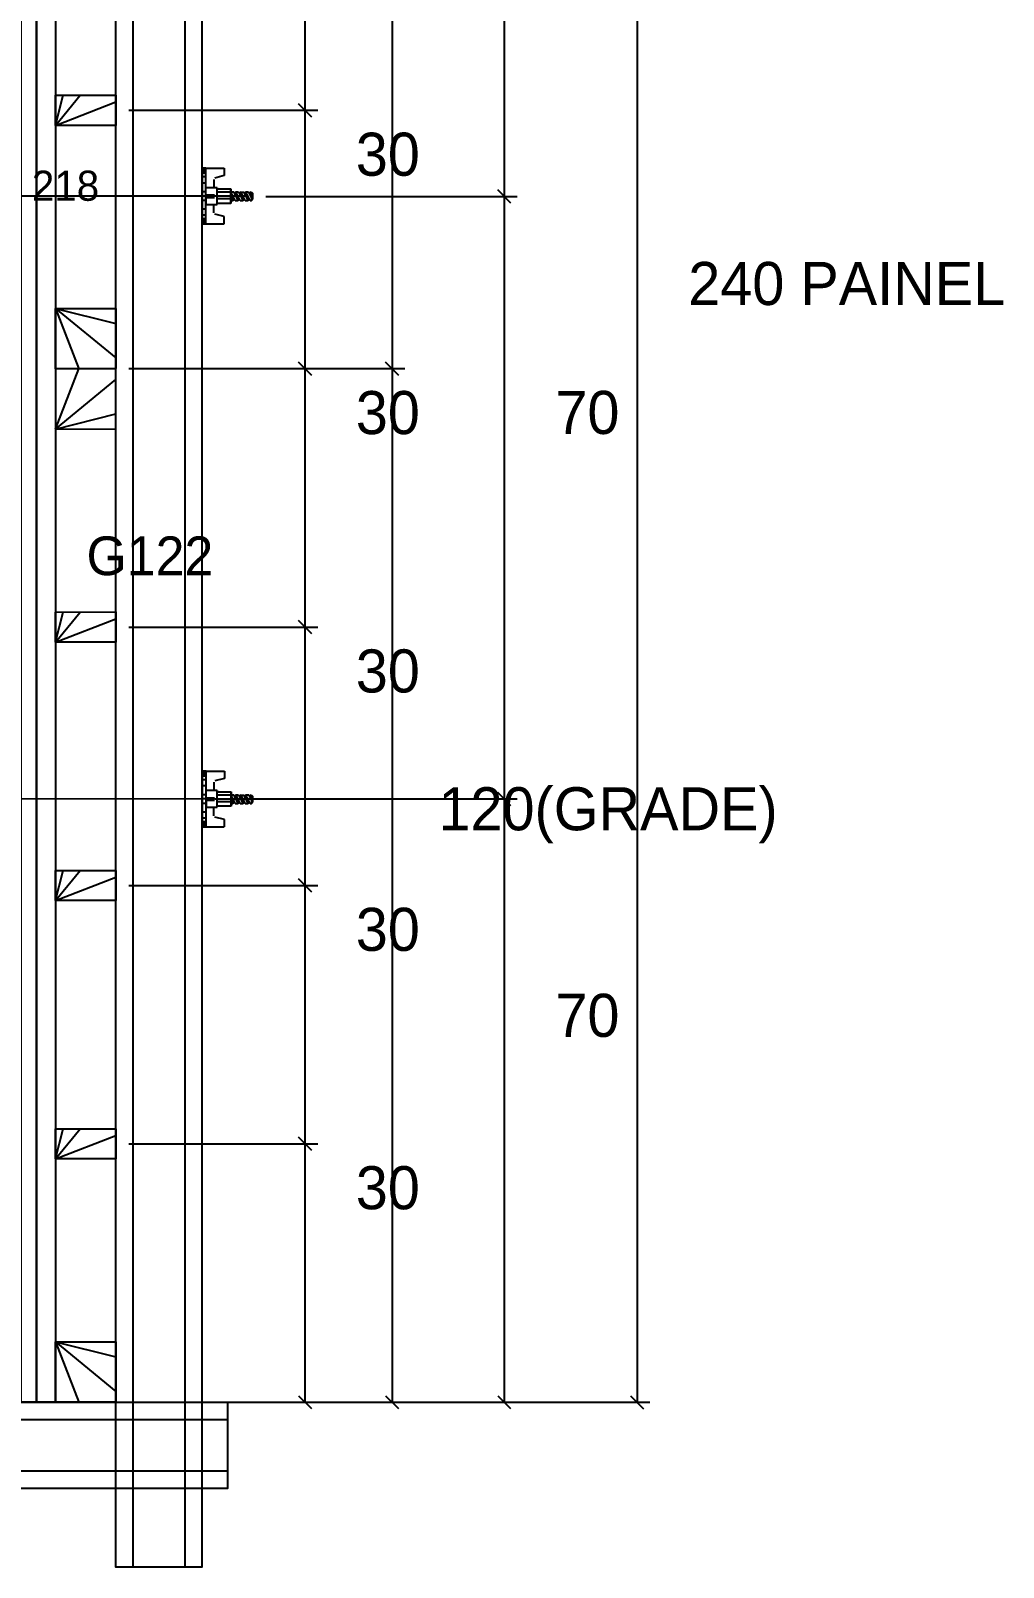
# Model space of a CAD drawing. Header units: metres. Extents: x 3398 to 8963, y 6303 to 8182.
# Drawn here: x 8736.9 to 8962.8, y 7549 to 7905.8 of the extents above; entities that cross this region are included whole.
import ezdxf

# ---------------------------------------------------------------- set-up
doc = ezdxf.new("R2010")
doc.units = ezdxf.units.M

msp = doc.modelspace()

# ---------------------------------------------------------------- linework, layer by layer
at = {"layer": 'CHAPA', "color": 1}
msp.add_lwpolyline([(8738.3, 7587.31), (8734.7, 7587.31), (8734.7, 8067.31), (8738.3, 8067.31), (8738.3, 7587.31)], dxfattribs=at)
at = {"layer": 'COTA', "color": 241}
for p, q in [((8820.83, 8067.33), (8820.83, 7827.33)), ((8877.72, 8067.31), (8877.72, 7587.31)), ((8846.88, 7987.3), (8846.88, 7867.33)), ((8800.64, 7887.33), (8800.64, 7947.33)), ((8759.7, 7887.33), (8803.64, 7887.33)), ((8759.7, 7887.33), (8803.64, 7887.33)), ((8800.64, 7827.33), (8800.64, 7887.33)), ((8791.51, 7867.33), (8849.88, 7867.33)), ((8791.51, 7867.33), (8849.88, 7867.33)), ((8846.88, 7867.33), (8846.88, 7727.4)), ((8759.68, 7827.33), (8823.83, 7827.33)), ((8759.7, 7827.33), (8803.64, 7827.33)), ((8759.71, 7827.33), (8803.64, 7827.33)), ((8759.71, 7827.33), (8823.83, 7827.33)), ((8800.64, 7767.33), (8800.64, 7827.33)), ((8820.83, 7827.33), (8820.83, 7587.33)), ((8759.7, 7767.33), (8803.64, 7767.33)), ((8759.7, 7767.33), (8803.64, 7767.33)), ((8800.64, 7707.33), (8800.64, 7767.33)), ((8779.73, 7727.4), (8849.88, 7727.4)), ((8779.73, 7727.4), (8849.88, 7727.4)), ((8846.88, 7727.4), (8846.88, 7587.33)), ((8759.7, 7707.33), (8803.64, 7707.33)), ((8759.7, 7707.33), (8803.64, 7707.33)), ((8800.64, 7647.33), (8800.64, 7707.33)), ((8759.7, 7647.33), (8803.64, 7647.33)), ((8759.7, 7647.33), (8803.64, 7647.33)), ((8800.64, 7587.33), (8800.64, 7647.33)), ((8737.7, 7587.31), (8880.72, 7587.31)), ((8759.69, 7587.33), (8849.88, 7587.33)), ((8759.71, 7587.33), (8823.83, 7587.33)), ((8759.71, 7587.33), (8803.64, 7587.33))]:
    msp.add_line(p, q, dxfattribs=at)
at = {"layer": 'COTA'}
for p, q in [((8802.14, 7885.83), (8799.14, 7888.83)), ((8799.14, 7888.83), (8802.14, 7885.83)), ((8848.38, 7865.83), (8845.38, 7868.83)), ((8845.38, 7868.83), (8848.38, 7865.83)), ((8802.14, 7825.83), (8799.14, 7828.83)), ((8799.14, 7828.83), (8802.14, 7825.83)), ((8819.33, 7828.83), (8822.33, 7825.83)), ((8822.33, 7825.83), (8819.33, 7828.83)), ((8802.14, 7765.83), (8799.14, 7768.83)), ((8799.14, 7768.83), (8802.14, 7765.83)), ((8848.38, 7725.9), (8845.38, 7728.9)), ((8845.38, 7728.9), (8848.38, 7725.9)), ((8799.14, 7708.83), (8802.14, 7705.83)), ((8802.14, 7705.83), (8799.14, 7708.83)), ((8799.14, 7648.83), (8802.14, 7645.83)), ((8802.14, 7645.83), (8799.14, 7648.83)), ((8799.14, 7588.83), (8802.14, 7585.83)), ((8819.33, 7588.83), (8822.33, 7585.83)), ((8845.38, 7588.83), (8848.38, 7585.83)), ((8876.22, 7588.81), (8879.22, 7585.81))]:
    msp.add_line(p, q, dxfattribs=at)
at = {"layer": 'Hachura'}
for p, q in [((8777.63, 7873.71), (8776.7, 7873.71)), ((8777.63, 7873.5), (8776.7, 7873.5)), ((8777.63, 7873.17), (8776.7, 7873.17)), ((8777.63, 7872.7), (8776.7, 7872.7)), ((8777.63, 7871.86), (8776.7, 7871.86)), ((8777.61, 7873.85), (8776.71, 7873.85)), ((8776.71, 7873.85), (8776.71, 7860.96)), ((8776.71, 7872.9), (8776.71, 7865.08)), ((8777.61, 7860.95), (8777.61, 7873.85)), ((8777.61, 7873.85), (8781.87, 7873.85)), ((8781.87, 7872.17), (8779.66, 7871.59)), ((8781.87, 7873.85), (8781.87, 7872.17)), ((8777.63, 7870.43), (8776.71, 7870.43)), ((8777.48, 7868.38), (8777.05, 7868.38)), ((8780.19, 7869.34), (8777.61, 7869.34)), ((8779.42, 7871.28), (8779.42, 7869.33)), ((8780.19, 7869.34), (8780.19, 7869.08)), ((8780.19, 7869.34), (8780.19, 7869.08)), ((8780.19, 7865.47), (8780.19, 7869.34)), ((8780.19, 7869.08), (8783.41, 7869.08)), ((8783.41, 7868.3), (8780.19, 7868.3)), ((8783.35, 7869.08), (8783.35, 7865.72)), ((8783.41, 7869.08), (8783.41, 7865.72)), ((8784.38, 7866.37), (8783.41, 7868.3)), ((8784.06, 7868.3), (8783.41, 7868.3)), ((8784.06, 7868.3), (8785.03, 7866.37)), ((8784.14, 7868.4), (8785.21, 7866.26)), ((8785.45, 7866.3), (8784.37, 7868.46)), ((8785.01, 7868.3), (8784.57, 7868.3)), ((8785.54, 7866.37), (8784.57, 7868.3)), ((8785.01, 7868.3), (8785.22, 7868.3)), ((8785.22, 7868.3), (8786.19, 7866.37)), ((8785.3, 7868.4), (8786.37, 7866.26)), ((8786.61, 7866.3), (8785.53, 7868.46)), ((8785.74, 7868.3), (8786.38, 7868.3)), ((8786.7, 7866.37), (8785.74, 7868.3)), ((8786.38, 7868.3), (8787.35, 7866.37)), ((8786.46, 7868.4), (8787.53, 7866.26)), ((8787.77, 7866.3), (8786.69, 7868.46)), ((8787.54, 7868.3), (8786.9, 7868.3)), ((8787.86, 7866.37), (8786.9, 7868.3)), ((8787.86, 7866.37), (8786.9, 7868.3)), ((8787.54, 7868.3), (8788.19, 7867.01)), ((8787.62, 7868.4), (8788.19, 7867.27)), ((8788.19, 7867.79), (8787.85, 7868.46)), ((8788.19, 7868.05), (8788.06, 7868.3)), ((8788.18, 7868.3), (8788.18, 7866.37)), ((8788.18, 7868.3), (8788.51, 7867.98)), ((8788.51, 7866.69), (8788.51, 7867.98)), ((8777.63, 7864.36), (8776.7, 7864.36)), ((8777.61, 7867.4), (8776.71, 7867.4)), ((8776.86, 7866.44), (8777.29, 7866.44)), ((8777.29, 7866.44), (8777.5, 7866.44)), ((8779.61, 7867.61), (8777.61, 7867.61)), ((8777.61, 7867.4), (8777.61, 7865.47)), ((8777.61, 7867.09), (8779.61, 7867.09)), ((8777.61, 7866.11), (8777.61, 7866.76)), ((8777.61, 7860.95), (8777.61, 7866.11)), ((8777.61, 7865.47), (8780.19, 7865.47)), ((8779.42, 7863.52), (8779.42, 7865.47)), ((8783.41, 7866.76), (8780.19, 7866.76)), ((8783.41, 7865.72), (8780.19, 7865.72)), ((8783.41, 7867.53), (8784.05, 7866.26)), ((8783.41, 7867.27), (8783.87, 7866.37)), ((8783.41, 7866.37), (8783.87, 7866.37)), ((8784.38, 7866.37), (8785.03, 7866.37)), ((8785.54, 7866.37), (8786.19, 7866.37)), ((8785.98, 7866.37), (8786.19, 7866.37)), ((8786.7, 7866.37), (8787.35, 7866.37)), ((8787.86, 7866.37), (8788.19, 7866.37)), ((8788.18, 7866.37), (8788.51, 7866.69)), ((8777.63, 7862.95), (8776.7, 7862.95)), ((8777.63, 7862.1), (8776.7, 7862.1)), ((8777.63, 7861.64), (8776.7, 7861.64)), ((8777.63, 7861.3), (8776.7, 7861.3)), ((8777.63, 7861.09), (8776.7, 7861.09)), ((8776.71, 7860.96), (8781.84, 7860.96)), ((8781.87, 7862.63), (8779.66, 7863.21)), ((8781.87, 7860.95), (8781.87, 7862.63)), ((8776.73, 7733.85), (8776.73, 7720.96)), ((8777.64, 7733.85), (8776.73, 7733.85)), ((8777.65, 7733.71), (8776.73, 7733.71)), ((8777.65, 7733.5), (8776.73, 7733.5)), ((8777.65, 7733.17), (8776.73, 7733.17)), ((8776.73, 7732.9), (8776.73, 7725.08)), ((8777.65, 7732.7), (8776.73, 7732.7)), ((8777.64, 7720.95), (8777.64, 7733.85)), ((8777.64, 7733.85), (8781.89, 7733.85)), ((8781.89, 7732.17), (8779.68, 7731.59)), ((8781.89, 7733.85), (8781.89, 7732.17)), ((8777.65, 7731.86), (8776.73, 7731.86)), ((8777.65, 7730.43), (8776.73, 7730.43)), ((8780.22, 7729.34), (8777.64, 7729.34)), ((8779.44, 7731.28), (8779.44, 7729.33)), ((8780.22, 7729.34), (8780.22, 7729.08)), ((8780.22, 7729.34), (8780.22, 7729.08)), ((8780.22, 7725.47), (8780.22, 7729.34)), ((8780.22, 7729.08), (8783.44, 7729.08)), ((8783.37, 7729.08), (8783.37, 7725.72)), ((8783.44, 7729.08), (8783.44, 7725.72)), ((8777.64, 7727.4), (8776.73, 7727.4)), ((8776.88, 7726.44), (8777.32, 7726.44)), ((8777.51, 7728.38), (8777.08, 7728.38)), ((8777.32, 7726.44), (8777.53, 7726.44)), ((8779.64, 7727.61), (8777.64, 7727.61)), ((8777.64, 7727.4), (8777.64, 7725.47)), ((8777.64, 7727.09), (8779.64, 7727.09)), ((8777.64, 7726.11), (8777.64, 7726.76)), ((8777.64, 7720.95), (8777.64, 7726.11)), ((8777.64, 7725.47), (8780.22, 7725.47)), ((8779.44, 7723.52), (8779.44, 7725.47)), ((8783.44, 7728.3), (8780.22, 7728.3)), ((8783.44, 7726.76), (8780.22, 7726.76)), ((8783.44, 7725.72), (8780.22, 7725.72)), ((8784.09, 7728.3), (8783.44, 7728.3)), ((8784.41, 7726.37), (8783.44, 7728.3)), ((8783.44, 7727.53), (8784.07, 7726.26)), ((8783.44, 7727.27), (8783.89, 7726.37)), ((8783.44, 7726.37), (8783.89, 7726.37)), ((8784.09, 7728.3), (8785.05, 7726.37)), ((8784.16, 7728.4), (8785.23, 7726.26)), ((8785.48, 7726.3), (8784.39, 7728.46)), ((8784.41, 7726.37), (8785.05, 7726.37)), ((8785.03, 7728.3), (8784.6, 7728.3)), ((8785.57, 7726.37), (8784.6, 7728.3)), ((8785.03, 7728.3), (8785.25, 7728.3)), ((8785.25, 7728.3), (8786.21, 7726.37)), ((8785.33, 7728.4), (8786.4, 7726.26)), ((8786.64, 7726.3), (8785.55, 7728.46)), ((8785.57, 7726.37), (8786.21, 7726.37)), ((8786.73, 7726.37), (8785.76, 7728.3)), ((8785.76, 7728.3), (8786.41, 7728.3)), ((8786, 7726.37), (8786.21, 7726.37)), ((8786.41, 7728.3), (8787.37, 7726.37)), ((8786.49, 7728.4), (8787.56, 7726.26)), ((8787.8, 7726.3), (8786.72, 7728.46)), ((8786.73, 7726.37), (8787.37, 7726.37)), ((8787.89, 7726.37), (8786.92, 7728.3)), ((8787.89, 7726.37), (8786.92, 7728.3)), ((8787.57, 7728.3), (8786.92, 7728.3)), ((8787.57, 7728.3), (8788.21, 7727.01)), ((8787.65, 7728.4), (8788.21, 7727.27)), ((8788.21, 7727.79), (8787.88, 7728.46)), ((8787.89, 7726.37), (8788.21, 7726.37)), ((8788.21, 7728.05), (8788.08, 7728.3)), ((8788.21, 7728.3), (8788.21, 7726.37)), ((8788.21, 7728.3), (8788.53, 7727.98)), ((8788.21, 7726.37), (8788.53, 7726.69)), ((8788.53, 7726.69), (8788.53, 7727.98)), ((8777.65, 7724.36), (8776.73, 7724.36)), ((8777.65, 7722.95), (8776.73, 7722.95)), ((8777.65, 7722.1), (8776.73, 7722.1)), ((8777.65, 7721.64), (8776.73, 7721.64)), ((8781.89, 7722.63), (8779.68, 7723.21)), ((8781.89, 7720.95), (8781.89, 7722.63)), ((8777.65, 7721.3), (8776.73, 7721.3)), ((8777.65, 7721.09), (8776.73, 7721.09)), ((8776.73, 7720.96), (8781.87, 7720.96))]:
    msp.add_line(p, q, dxfattribs=at)
at = {"layer": 'Hachura', "color": 251}
for p, q in [((8787.51, 7867.4), (8647.71, 7867.39)), ((8787.53, 7727.4), (8647.73, 7727.39))]:
    msp.add_line(p, q, dxfattribs=at)
for points in [[(8738.3, 7587.31), (8734.7, 7587.31), (8734.7, 8067.31), (8738.3, 8067.31), (8738.3, 7587.31)], [(8738.3, 8067.31), (8742.7, 8067.31), (8742.7, 7587.31), (8738.3, 7587.31), (8738.3, 8067.31)]]:
    msp.add_lwpolyline(points, dxfattribs=at)
at = {"layer": 'Madeira', "color": 126}
for p, q in [((8742.7, 7883.82), (8748.45, 7890.82)), ((8742.7, 7883.82), (8744.44, 7890.82)), ((8742.7, 7883.82), (8756.7, 7889.26)), ((8742.69, 7841.32), (8748.14, 7827.32)), ((8742.69, 7841.32), (8756.7, 7837.85)), ((8742.69, 7841.32), (8756.71, 7829.82)), ((8742.71, 7813.31), (8748.13, 7827.32)), ((8742.71, 7813.31), (8756.7, 7824.84)), ((8742.71, 7813.31), (8756.71, 7816.81)), ((8742.7, 7763.82), (8744.44, 7770.82)), ((8742.7, 7763.82), (8748.45, 7770.82)), ((8742.7, 7763.82), (8756.7, 7769.26)), ((8742.7, 7703.82), (8744.44, 7710.82)), ((8742.7, 7703.82), (8748.45, 7710.82)), ((8742.7, 7703.82), (8756.7, 7709.26)), ((8742.7, 7643.82), (8748.45, 7650.82)), ((8742.7, 7643.82), (8744.44, 7650.82)), ((8742.7, 7643.82), (8756.7, 7649.26)), ((8742.69, 7601.32), (8756.71, 7589.82)), ((8742.69, 7601.32), (8756.7, 7597.85)), ((8742.69, 7601.32), (8748.14, 7587.32))]:
    msp.add_line(p, q, dxfattribs=at)
for points in [[(8742.7, 7827.32), (8756.7, 7827.33), (8756.7, 8067.33), (8742.7, 8067.31), (8742.7, 7827.32)], [(8742.7, 7883.82), (8742.69, 7890.82), (8756.69, 7890.83), (8756.7, 7883.83), (8742.7, 7883.82)], [(8742.69, 7841.32), (8756.69, 7841.33), (8756.71, 7827.33), (8742.71, 7827.32), (8742.69, 7841.32)], [(8742.7, 7587.32), (8756.7, 7587.33), (8756.7, 7827.33), (8742.7, 7827.31), (8742.7, 7587.32)], [(8742.71, 7813.31), (8756.71, 7813.33), (8756.7, 7827.33), (8742.7, 7827.31), (8742.71, 7813.31)], [(8742.7, 7763.82), (8742.69, 7770.82), (8756.69, 7770.83), (8756.7, 7763.83), (8742.7, 7763.82)], [(8742.7, 7703.82), (8742.69, 7710.82), (8756.69, 7710.83), (8756.7, 7703.83), (8742.7, 7703.82)], [(8742.7, 7643.82), (8742.69, 7650.82), (8756.69, 7650.83), (8756.7, 7643.83), (8742.7, 7643.82)], [(8742.69, 7601.32), (8756.69, 7601.33), (8756.71, 7587.33), (8742.71, 7587.32), (8742.69, 7601.32)]]:
    msp.add_lwpolyline(points, dxfattribs=at)
at = {"layer": 'Perfil Metálico', "color": 224}
for points in [[(8756.7, 8099.25), (8776.7, 8099.25), (8776.7, 7548.99), (8756.7, 7548.99), (8756.7, 8099.25)], [(8772.7, 7548.99), (8760.7, 7548.99), (8760.7, 8099.25), (8772.7, 8099.25), (8772.7, 7548.99)], [(8782.6, 7587.31), (8782.6, 7567.31), (8358.33, 7567.31), (8358.33, 7587.31), (8782.6, 7587.31)], [(8358.33, 7571.31), (8358.33, 7583.31), (8782.6, 7583.31), (8782.6, 7571.31), (8358.33, 7571.31)]]:
    msp.add_lwpolyline(points, dxfattribs=at)
at = {"layer": 'SARRAFO', "color": 251}
msp.add_lwpolyline([(8738.3, 7587.31), (8738.3, 8067.31), (8742.7, 8067.31), (8742.7, 7587.31), (8738.3, 7587.31)], dxfattribs=at)
msp.add_lwpolyline([(8738.3, 7587.31), (8738.3, 8067.31), (8742.7, 8067.31), (8742.7, 7587.31), (8738.3, 7587.31)], dxfattribs=at)

# ---------------------------------------------------------------- texts
at = {"layer": 'COTA', "color": 241}
for s, p in [('30', (8812.42, 7872.13)), ('240 PAINEL', (8889.62, 7842.11)), ('30', (8812.42, 7812.13)), ('70', (8858.77, 7812.17)), ('30', (8812.42, 7752.13)), ('120(GRADE)', (8831.61, 7720.13)), ('30', (8812.42, 7692.13)), ('70', (8858.77, 7672.16)), ('30', (8812.42, 7632.13))]:
    msp.add_text(s, height=10, dxfattribs=at).set_placement(p)
at = {"layer": 'COTA', "color": 1}
msp.add_text('218', height=7, dxfattribs=at).set_placement((8737.2, 7866.31))
at = {"layer": 'TEXTO_GERAL'}
msp.add_text('G122', height=9, dxfattribs=at).set_placement((8749.88, 7779.37))

doc.saveas('drawing.dxf')
